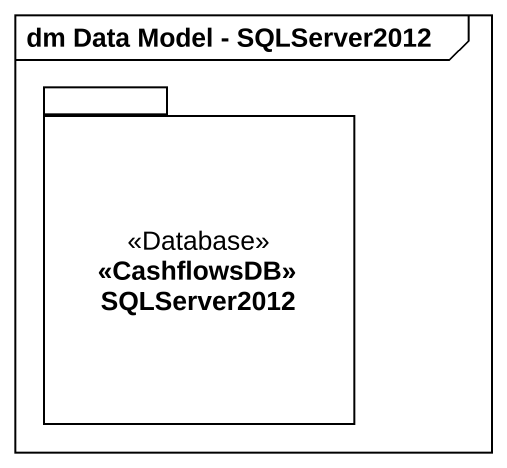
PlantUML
@startuml
mainframe dm Data Model - SQLServer2012
package "<<CashflowsDB>> SQLServer2012" as CashflowsDB_SQLServer2012 <<Database>> {
}
@enduml
